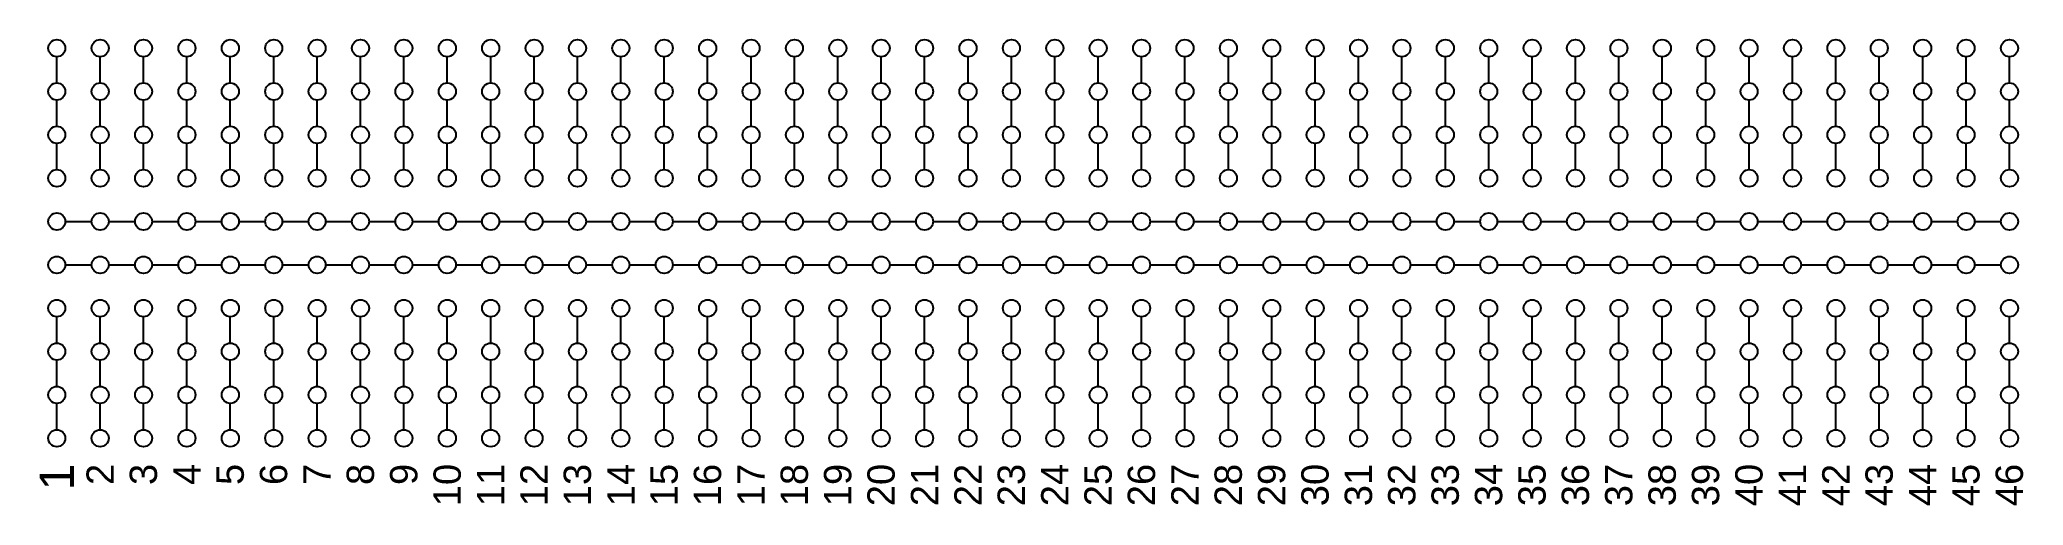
# Model space of a CAD drawing. Header units: millimetres. Extents: x -1 to 115, y -4 to 23.
import ezdxf
from ezdxf.enums import TextEntityAlignment as Align

# ---------------------------------------------------------------- set-up
doc = ezdxf.new("R2010")
doc.units = ezdxf.units.MM
doc.layers.get('0').update_dxf_attribs({"lineweight": 25})
doc.styles.add('textstyle3', font='')
doc.styles.get('textstyle3').set_extended_font_data('Arial')

msp = doc.modelspace()

# ---------------------------------------------------------------- linework, layer by layer
at = {"color": 0}
for p, q in [((0, 20.82), (0, 22.36)), ((2.54, 20.82), (2.54, 22.36)), ((5.08, 20.82), (5.08, 22.36)), ((7.62, 20.82), (7.62, 22.36)), ((10.16, 20.82), (10.16, 22.36)), ((12.7, 20.82), (12.7, 22.36)), ((15.24, 20.82), (15.24, 22.36)), ((17.78, 20.82), (17.78, 22.36)), ((20.32, 20.82), (20.32, 22.36)), ((22.86, 20.82), (22.86, 22.36)), ((25.4, 20.82), (25.4, 22.36)), ((27.94, 20.82), (27.94, 22.36)), ((30.48, 20.82), (30.48, 22.36)), ((33.02, 20.82), (33.02, 22.36)), ((35.56, 20.82), (35.56, 22.36)), ((38.1, 20.82), (38.1, 22.36)), ((40.64, 20.82), (40.64, 22.36)), ((43.18, 20.82), (43.18, 22.36)), ((45.72, 20.82), (45.72, 22.36)), ((48.26, 20.82), (48.26, 22.36)), ((50.8, 20.82), (50.8, 22.36)), ((53.34, 20.82), (53.34, 22.36)), ((55.88, 20.82), (55.88, 22.36)), ((58.42, 20.82), (58.42, 22.36)), ((60.96, 20.82), (60.96, 22.36)), ((63.5, 20.82), (63.5, 22.36)), ((66.04, 20.82), (66.04, 22.36)), ((68.58, 20.82), (68.58, 22.36)), ((71.12, 20.82), (71.12, 22.36)), ((73.66, 20.82), (73.66, 22.36)), ((76.2, 20.82), (76.2, 22.36)), ((78.74, 20.82), (78.74, 22.36)), ((81.28, 20.82), (81.28, 22.36)), ((83.82, 20.82), (83.82, 22.36)), ((86.36, 20.82), (86.36, 22.36)), ((88.9, 20.82), (88.9, 22.36)), ((91.44, 20.82), (91.44, 22.36)), ((93.98, 20.82), (93.98, 22.36)), ((96.52, 20.82), (96.52, 22.36)), ((99.06, 20.82), (99.06, 22.36)), ((101.6, 20.82), (101.6, 22.36)), ((104.14, 20.82), (104.14, 22.36)), ((106.68, 20.82), (106.68, 22.36)), ((109.22, 20.82), (109.22, 22.36)), ((111.76, 20.82), (111.76, 22.36)), ((114.3, 20.82), (114.3, 22.36)), ((0, 18.28), (0, 19.82)), ((2.54, 18.28), (2.54, 19.82)), ((5.08, 18.28), (5.08, 19.82)), ((7.62, 18.28), (7.62, 19.82)), ((10.16, 18.28), (10.16, 19.82)), ((12.7, 18.28), (12.7, 19.82)), ((15.24, 18.28), (15.24, 19.82)), ((17.78, 18.28), (17.78, 19.82)), ((20.32, 18.28), (20.32, 19.82)), ((22.86, 18.28), (22.86, 19.82)), ((25.4, 18.28), (25.4, 19.82)), ((27.94, 18.28), (27.94, 19.82)), ((30.48, 18.28), (30.48, 19.82)), ((33.02, 18.28), (33.02, 19.82)), ((35.56, 18.28), (35.56, 19.82)), ((38.1, 18.28), (38.1, 19.82)), ((40.64, 18.28), (40.64, 19.82)), ((43.18, 18.28), (43.18, 19.82)), ((45.72, 18.28), (45.72, 19.82)), ((48.26, 18.28), (48.26, 19.82)), ((50.8, 18.28), (50.8, 19.82)), ((53.34, 18.28), (53.34, 19.82)), ((55.88, 18.28), (55.88, 19.82)), ((58.42, 18.28), (58.42, 19.82)), ((60.96, 18.28), (60.96, 19.82)), ((63.5, 18.28), (63.5, 19.82)), ((66.04, 18.28), (66.04, 19.82)), ((68.58, 18.28), (68.58, 19.82)), ((71.12, 18.28), (71.12, 19.82)), ((73.66, 18.28), (73.66, 19.82)), ((76.2, 18.28), (76.2, 19.82)), ((78.74, 18.28), (78.74, 19.82)), ((81.28, 18.28), (81.28, 19.82)), ((83.82, 18.28), (83.82, 19.82)), ((86.36, 18.28), (86.36, 19.82)), ((88.9, 18.28), (88.9, 19.82)), ((91.44, 18.28), (91.44, 19.82)), ((93.98, 18.28), (93.98, 19.82)), ((96.52, 18.28), (96.52, 19.82)), ((99.06, 18.28), (99.06, 19.82)), ((101.6, 18.28), (101.6, 19.82)), ((104.14, 18.28), (104.14, 19.82)), ((106.68, 18.28), (106.68, 19.82)), ((109.22, 18.28), (109.22, 19.82)), ((111.76, 18.28), (111.76, 19.82)), ((114.3, 18.28), (114.3, 19.82)), ((0, 15.74), (0, 17.28)), ((2.54, 15.74), (2.54, 17.28)), ((5.08, 15.74), (5.08, 17.28)), ((7.62, 15.74), (7.62, 17.28)), ((10.16, 15.74), (10.16, 17.28)), ((12.7, 15.74), (12.7, 17.28)), ((15.24, 15.74), (15.24, 17.28)), ((17.78, 15.74), (17.78, 17.28)), ((20.32, 15.74), (20.32, 17.28)), ((22.86, 15.74), (22.86, 17.28)), ((25.4, 15.74), (25.4, 17.28)), ((27.94, 15.74), (27.94, 17.28)), ((30.48, 15.74), (30.48, 17.28)), ((33.02, 15.74), (33.02, 17.28)), ((35.56, 15.74), (35.56, 17.28)), ((38.1, 15.74), (38.1, 17.28)), ((40.64, 15.74), (40.64, 17.28)), ((43.18, 15.74), (43.18, 17.28)), ((45.72, 15.74), (45.72, 17.28)), ((48.26, 15.74), (48.26, 17.28)), ((50.8, 15.74), (50.8, 17.28)), ((53.34, 15.74), (53.34, 17.28)), ((55.88, 15.74), (55.88, 17.28)), ((58.42, 15.74), (58.42, 17.28)), ((60.96, 15.74), (60.96, 17.28)), ((63.5, 15.74), (63.5, 17.28)), ((66.04, 15.74), (66.04, 17.28)), ((68.58, 15.74), (68.58, 17.28)), ((71.12, 15.74), (71.12, 17.28)), ((73.66, 15.74), (73.66, 17.28)), ((76.2, 15.74), (76.2, 17.28)), ((78.74, 15.74), (78.74, 17.28)), ((81.28, 15.74), (81.28, 17.28)), ((83.82, 15.74), (83.82, 17.28)), ((86.36, 15.74), (86.36, 17.28)), ((88.9, 15.74), (88.9, 17.28)), ((91.44, 15.74), (91.44, 17.28)), ((93.98, 15.74), (93.98, 17.28)), ((96.52, 15.74), (96.52, 17.28)), ((99.06, 15.74), (99.06, 17.28)), ((101.6, 15.74), (101.6, 17.28)), ((104.14, 15.74), (104.14, 17.28)), ((106.68, 15.74), (106.68, 17.28)), ((109.22, 15.74), (109.22, 17.28)), ((111.76, 15.74), (111.76, 17.28)), ((114.3, 15.74), (114.3, 17.28)), ((0.5, 12.7), (2.04, 12.7)), ((3.04, 12.7), (4.58, 12.7)), ((5.58, 12.7), (7.12, 12.7)), ((8.12, 12.7), (9.66, 12.7)), ((10.66, 12.7), (12.2, 12.7)), ((13.2, 12.7), (14.74, 12.7)), ((15.74, 12.7), (17.28, 12.7)), ((18.28, 12.7), (19.82, 12.7)), ((20.82, 12.7), (22.36, 12.7)), ((23.36, 12.7), (24.9, 12.7)), ((25.9, 12.7), (27.44, 12.7)), ((28.44, 12.7), (29.98, 12.7)), ((30.98, 12.7), (32.52, 12.7)), ((33.52, 12.7), (35.06, 12.7)), ((36.06, 12.7), (37.6, 12.7)), ((38.6, 12.7), (40.14, 12.7)), ((41.14, 12.7), (42.68, 12.7)), ((43.68, 12.7), (45.22, 12.7)), ((46.22, 12.7), (47.76, 12.7)), ((48.76, 12.7), (50.3, 12.7)), ((51.3, 12.7), (52.84, 12.7)), ((53.84, 12.7), (55.38, 12.7)), ((56.38, 12.7), (57.92, 12.7)), ((58.92, 12.7), (60.46, 12.7)), ((61.46, 12.7), (63, 12.7)), ((64, 12.7), (65.54, 12.7)), ((66.54, 12.7), (68.08, 12.7)), ((69.08, 12.7), (70.62, 12.7)), ((71.62, 12.7), (73.16, 12.7)), ((74.16, 12.7), (75.7, 12.7)), ((76.7, 12.7), (78.24, 12.7)), ((79.24, 12.7), (80.78, 12.7)), ((81.78, 12.7), (83.32, 12.7)), ((84.32, 12.7), (85.86, 12.7)), ((86.86, 12.7), (88.4, 12.7)), ((89.4, 12.7), (90.94, 12.7)), ((91.94, 12.7), (93.48, 12.7)), ((94.48, 12.7), (96.02, 12.7)), ((97.02, 12.7), (98.56, 12.7)), ((99.56, 12.7), (101.1, 12.7)), ((102.1, 12.7), (103.64, 12.7)), ((104.64, 12.7), (106.18, 12.7)), ((107.18, 12.7), (108.72, 12.7)), ((109.72, 12.7), (111.26, 12.7)), ((112.26, 12.7), (113.8, 12.7)), ((0.5, 10.16), (2.04, 10.16)), ((3.04, 10.16), (4.58, 10.16)), ((5.58, 10.16), (7.12, 10.16)), ((8.12, 10.16), (9.66, 10.16)), ((10.66, 10.16), (12.2, 10.16)), ((13.2, 10.16), (14.74, 10.16)), ((15.74, 10.16), (17.28, 10.16)), ((18.28, 10.16), (19.82, 10.16)), ((20.82, 10.16), (22.36, 10.16)), ((23.36, 10.16), (24.9, 10.16)), ((25.9, 10.16), (27.44, 10.16)), ((28.44, 10.16), (29.98, 10.16)), ((30.98, 10.16), (32.52, 10.16)), ((33.52, 10.16), (35.06, 10.16)), ((36.06, 10.16), (37.6, 10.16)), ((38.6, 10.16), (40.14, 10.16)), ((41.14, 10.16), (42.68, 10.16)), ((43.68, 10.16), (45.22, 10.16)), ((46.22, 10.16), (47.76, 10.16)), ((48.76, 10.16), (50.3, 10.16)), ((51.3, 10.16), (52.84, 10.16)), ((53.84, 10.16), (55.38, 10.16)), ((56.38, 10.16), (57.92, 10.16)), ((58.92, 10.16), (60.46, 10.16)), ((61.46, 10.16), (63, 10.16)), ((64, 10.16), (65.54, 10.16)), ((66.54, 10.16), (68.08, 10.16)), ((69.08, 10.16), (70.62, 10.16)), ((71.62, 10.16), (73.16, 10.16)), ((74.16, 10.16), (75.7, 10.16)), ((76.7, 10.16), (78.24, 10.16)), ((79.24, 10.16), (80.78, 10.16)), ((81.78, 10.16), (83.32, 10.16)), ((84.32, 10.16), (85.86, 10.16)), ((86.86, 10.16), (88.4, 10.16)), ((89.4, 10.16), (90.94, 10.16)), ((91.94, 10.16), (93.48, 10.16)), ((94.48, 10.16), (96.02, 10.16)), ((97.02, 10.16), (98.56, 10.16)), ((99.56, 10.16), (101.1, 10.16)), ((102.1, 10.16), (103.64, 10.16)), ((104.64, 10.16), (106.18, 10.16)), ((107.18, 10.16), (108.72, 10.16)), ((109.72, 10.16), (111.26, 10.16)), ((112.26, 10.16), (113.8, 10.16)), ((0, 5.58), (0, 7.12)), ((2.54, 5.58), (2.54, 7.12)), ((5.08, 5.58), (5.08, 7.12)), ((7.62, 5.58), (7.62, 7.12)), ((10.16, 5.58), (10.16, 7.12)), ((12.7, 5.58), (12.7, 7.12)), ((15.24, 5.58), (15.24, 7.12)), ((17.78, 5.58), (17.78, 7.12)), ((20.32, 5.58), (20.32, 7.12)), ((22.86, 5.58), (22.86, 7.12)), ((25.4, 5.58), (25.4, 7.12)), ((27.94, 5.58), (27.94, 7.12)), ((30.48, 5.58), (30.48, 7.12)), ((33.02, 5.58), (33.02, 7.12)), ((35.56, 5.58), (35.56, 7.12)), ((38.1, 5.58), (38.1, 7.12)), ((40.64, 5.58), (40.64, 7.12)), ((43.18, 5.58), (43.18, 7.12)), ((45.72, 5.58), (45.72, 7.12)), ((48.26, 5.58), (48.26, 7.12)), ((50.8, 5.58), (50.8, 7.12)), ((53.34, 5.58), (53.34, 7.12)), ((55.88, 5.58), (55.88, 7.12)), ((58.42, 5.58), (58.42, 7.12)), ((60.96, 5.58), (60.96, 7.12)), ((63.5, 5.58), (63.5, 7.12)), ((66.04, 5.58), (66.04, 7.12)), ((68.58, 5.58), (68.58, 7.12)), ((71.12, 5.58), (71.12, 7.12)), ((73.66, 5.58), (73.66, 7.12)), ((76.2, 5.58), (76.2, 7.12)), ((78.74, 5.58), (78.74, 7.12)), ((81.28, 5.58), (81.28, 7.12)), ((83.82, 5.58), (83.82, 7.12)), ((86.36, 5.58), (86.36, 7.12)), ((88.9, 5.58), (88.9, 7.12)), ((91.44, 5.58), (91.44, 7.12)), ((93.98, 5.58), (93.98, 7.12)), ((96.52, 5.58), (96.52, 7.12)), ((99.06, 5.58), (99.06, 7.12)), ((101.6, 5.58), (101.6, 7.12)), ((104.14, 5.58), (104.14, 7.12)), ((106.68, 5.58), (106.68, 7.12)), ((109.22, 5.58), (109.22, 7.12)), ((111.76, 5.58), (111.76, 7.12)), ((114.3, 5.58), (114.3, 7.12)), ((0, 3.04), (0, 4.58)), ((2.54, 3.04), (2.54, 4.58)), ((5.08, 3.04), (5.08, 4.58)), ((7.62, 3.04), (7.62, 4.58)), ((10.16, 3.04), (10.16, 4.58)), ((12.7, 3.04), (12.7, 4.58)), ((15.24, 3.04), (15.24, 4.58)), ((17.78, 3.04), (17.78, 4.58)), ((20.32, 3.04), (20.32, 4.58)), ((22.86, 3.04), (22.86, 4.58)), ((25.4, 3.04), (25.4, 4.58)), ((27.94, 3.04), (27.94, 4.58)), ((30.48, 3.04), (30.48, 4.58)), ((33.02, 3.04), (33.02, 4.58)), ((35.56, 3.04), (35.56, 4.58)), ((38.1, 3.04), (38.1, 4.58)), ((40.64, 3.04), (40.64, 4.58)), ((43.18, 3.04), (43.18, 4.58)), ((45.72, 3.04), (45.72, 4.58)), ((48.26, 3.04), (48.26, 4.58)), ((50.8, 3.04), (50.8, 4.58)), ((53.34, 3.04), (53.34, 4.58)), ((55.88, 3.04), (55.88, 4.58)), ((58.42, 3.04), (58.42, 4.58)), ((60.96, 3.04), (60.96, 4.58)), ((63.5, 3.04), (63.5, 4.58)), ((66.04, 3.04), (66.04, 4.58)), ((68.58, 3.04), (68.58, 4.58)), ((71.12, 3.04), (71.12, 4.58)), ((73.66, 3.04), (73.66, 4.58)), ((76.2, 3.04), (76.2, 4.58)), ((78.74, 3.04), (78.74, 4.58)), ((81.28, 3.04), (81.28, 4.58)), ((83.82, 3.04), (83.82, 4.58)), ((86.36, 3.04), (86.36, 4.58)), ((88.9, 3.04), (88.9, 4.58)), ((91.44, 3.04), (91.44, 4.58)), ((93.98, 3.04), (93.98, 4.58)), ((96.52, 3.04), (96.52, 4.58)), ((99.06, 3.04), (99.06, 4.58)), ((101.6, 3.04), (101.6, 4.58)), ((104.14, 3.04), (104.14, 4.58)), ((106.68, 3.04), (106.68, 4.58)), ((109.22, 3.04), (109.22, 4.58)), ((111.76, 3.04), (111.76, 4.58)), ((114.3, 3.04), (114.3, 4.58)), ((0, 0.5), (0, 2.04)), ((2.54, 0.5), (2.54, 2.04)), ((5.08, 0.5), (5.08, 2.04)), ((7.62, 0.5), (7.62, 2.04)), ((10.16, 0.5), (10.16, 2.04)), ((12.7, 0.5), (12.7, 2.04)), ((15.24, 0.5), (15.24, 2.04)), ((17.78, 0.5), (17.78, 2.04)), ((20.32, 0.5), (20.32, 2.04)), ((22.86, 0.5), (22.86, 2.04)), ((25.4, 0.5), (25.4, 2.04)), ((27.94, 0.5), (27.94, 2.04)), ((30.48, 0.5), (30.48, 2.04)), ((33.02, 0.5), (33.02, 2.04)), ((35.56, 0.5), (35.56, 2.04)), ((38.1, 0.5), (38.1, 2.04)), ((40.64, 0.5), (40.64, 2.04)), ((43.18, 0.5), (43.18, 2.04)), ((45.72, 0.5), (45.72, 2.04)), ((48.26, 0.5), (48.26, 2.04)), ((50.8, 0.5), (50.8, 2.04)), ((53.34, 0.5), (53.34, 2.04)), ((55.88, 0.5), (55.88, 2.04)), ((58.42, 0.5), (58.42, 2.04)), ((60.96, 0.5), (60.96, 2.04)), ((63.5, 0.5), (63.5, 2.04)), ((66.04, 0.5), (66.04, 2.04)), ((68.58, 0.5), (68.58, 2.04)), ((71.12, 0.5), (71.12, 2.04)), ((73.66, 0.5), (73.66, 2.04)), ((76.2, 0.5), (76.2, 2.04)), ((78.74, 0.5), (78.74, 2.04)), ((81.28, 0.5), (81.28, 2.04)), ((83.82, 0.5), (83.82, 2.04)), ((86.36, 0.5), (86.36, 2.04)), ((88.9, 0.5), (88.9, 2.04)), ((91.44, 0.5), (91.44, 2.04)), ((93.98, 0.5), (93.98, 2.04)), ((96.52, 0.5), (96.52, 2.04)), ((99.06, 0.5), (99.06, 2.04)), ((101.6, 0.5), (101.6, 2.04)), ((104.14, 0.5), (104.14, 2.04)), ((106.68, 0.5), (106.68, 2.04)), ((109.22, 0.5), (109.22, 2.04)), ((111.76, 0.5), (111.76, 2.04)), ((114.3, 0.5), (114.3, 2.04))]:
    msp.add_line(p, q, dxfattribs=at)
for centre in [(0, 22.86), (2.54, 22.86), (5.08, 22.86), (7.62, 22.86), (10.16, 22.86), (12.7, 22.86), (15.24, 22.86), (17.78, 22.86), (20.32, 22.86), (22.86, 22.86), (25.4, 22.86), (27.94, 22.86), (30.48, 22.86), (33.02, 22.86), (35.56, 22.86), (38.1, 22.86), (40.64, 22.86), (43.18, 22.86), (45.72, 22.86), (48.26, 22.86), (50.8, 22.86), (53.34, 22.86), (55.88, 22.86), (58.42, 22.86), (60.96, 22.86), (63.5, 22.86), (66.04, 22.86), (68.58, 22.86), (71.12, 22.86), (73.66, 22.86), (76.2, 22.86), (78.74, 22.86), (81.28, 22.86), (83.82, 22.86), (86.36, 22.86), (88.9, 22.86), (91.44, 22.86), (93.98, 22.86), (96.52, 22.86), (99.06, 22.86), (101.6, 22.86), (104.14, 22.86), (106.68, 22.86), (109.22, 22.86), (111.76, 22.86), (114.3, 22.86), (0, 20.32), (2.54, 20.32), (5.08, 20.32), (7.62, 20.32), (10.16, 20.32), (12.7, 20.32), (15.24, 20.32), (17.78, 20.32), (20.32, 20.32), (22.86, 20.32), (25.4, 20.32), (27.94, 20.32), (30.48, 20.32), (33.02, 20.32), (35.56, 20.32), (38.1, 20.32), (40.64, 20.32), (43.18, 20.32), (45.72, 20.32), (48.26, 20.32), (50.8, 20.32), (53.34, 20.32), (55.88, 20.32), (58.42, 20.32), (60.96, 20.32), (63.5, 20.32), (66.04, 20.32), (68.58, 20.32), (71.12, 20.32), (73.66, 20.32), (76.2, 20.32), (78.74, 20.32), (81.28, 20.32), (83.82, 20.32), (86.36, 20.32), (88.9, 20.32), (91.44, 20.32), (93.98, 20.32), (96.52, 20.32), (99.06, 20.32), (101.6, 20.32), (104.14, 20.32), (106.68, 20.32), (109.22, 20.32), (111.76, 20.32), (114.3, 20.32), (0, 17.78), (2.54, 17.78), (5.08, 17.78), (7.62, 17.78), (10.16, 17.78), (12.7, 17.78), (15.24, 17.78), (17.78, 17.78), (20.32, 17.78), (22.86, 17.78), (25.4, 17.78), (27.94, 17.78), (30.48, 17.78), (33.02, 17.78), (35.56, 17.78), (38.1, 17.78), (40.64, 17.78), (43.18, 17.78), (45.72, 17.78), (48.26, 17.78), (50.8, 17.78), (53.34, 17.78), (55.88, 17.78), (58.42, 17.78), (60.96, 17.78), (63.5, 17.78), (66.04, 17.78), (68.58, 17.78), (71.12, 17.78), (73.66, 17.78), (76.2, 17.78), (78.74, 17.78), (81.28, 17.78), (83.82, 17.78), (86.36, 17.78), (88.9, 17.78), (91.44, 17.78), (93.98, 17.78), (96.52, 17.78), (99.06, 17.78), (101.6, 17.78), (104.14, 17.78), (106.68, 17.78), (109.22, 17.78), (111.76, 17.78), (114.3, 17.78), (0, 15.24), (2.54, 15.24), (5.08, 15.24), (7.62, 15.24), (10.16, 15.24), (12.7, 15.24), (15.24, 15.24), (17.78, 15.24), (20.32, 15.24), (22.86, 15.24), (25.4, 15.24), (27.94, 15.24), (30.48, 15.24), (33.02, 15.24), (35.56, 15.24), (38.1, 15.24), (40.64, 15.24), (43.18, 15.24), (45.72, 15.24), (48.26, 15.24), (50.8, 15.24), (53.34, 15.24), (55.88, 15.24), (58.42, 15.24), (60.96, 15.24), (63.5, 15.24), (66.04, 15.24), (68.58, 15.24), (71.12, 15.24), (73.66, 15.24), (76.2, 15.24), (78.74, 15.24), (81.28, 15.24), (83.82, 15.24), (86.36, 15.24), (88.9, 15.24), (91.44, 15.24), (93.98, 15.24), (96.52, 15.24), (99.06, 15.24), (101.6, 15.24), (104.14, 15.24), (106.68, 15.24), (109.22, 15.24), (111.76, 15.24), (114.3, 15.24), (0, 12.7), (2.54, 12.7), (5.08, 12.7), (7.62, 12.7), (10.16, 12.7), (12.7, 12.7), (15.24, 12.7), (17.78, 12.7), (20.32, 12.7), (22.86, 12.7), (25.4, 12.7), (27.94, 12.7), (30.48, 12.7), (33.02, 12.7), (35.56, 12.7), (38.1, 12.7), (40.64, 12.7), (43.18, 12.7), (45.72, 12.7), (48.26, 12.7), (50.8, 12.7), (53.34, 12.7), (55.88, 12.7), (58.42, 12.7), (60.96, 12.7), (63.5, 12.7), (66.04, 12.7), (68.58, 12.7), (71.12, 12.7), (73.66, 12.7), (76.2, 12.7), (78.74, 12.7), (81.28, 12.7), (83.82, 12.7), (86.36, 12.7), (88.9, 12.7), (91.44, 12.7), (93.98, 12.7), (96.52, 12.7), (99.06, 12.7), (101.6, 12.7), (104.14, 12.7), (106.68, 12.7), (109.22, 12.7), (111.76, 12.7), (114.3, 12.7), (0, 10.16), (2.54, 10.16), (5.08, 10.16), (7.62, 10.16), (10.16, 10.16), (12.7, 10.16), (15.24, 10.16), (17.78, 10.16), (20.32, 10.16), (22.86, 10.16), (25.4, 10.16), (27.94, 10.16), (30.48, 10.16), (33.02, 10.16), (35.56, 10.16), (38.1, 10.16), (40.64, 10.16), (43.18, 10.16), (45.72, 10.16), (48.26, 10.16), (50.8, 10.16), (53.34, 10.16), (55.88, 10.16), (58.42, 10.16), (60.96, 10.16), (63.5, 10.16), (66.04, 10.16), (68.58, 10.16), (71.12, 10.16), (73.66, 10.16), (76.2, 10.16), (78.74, 10.16), (81.28, 10.16), (83.82, 10.16), (86.36, 10.16), (88.9, 10.16), (91.44, 10.16), (93.98, 10.16), (96.52, 10.16), (99.06, 10.16), (101.6, 10.16), (104.14, 10.16), (106.68, 10.16), (109.22, 10.16), (111.76, 10.16), (114.3, 10.16), (0, 7.62), (2.54, 7.62), (5.08, 7.62), (7.62, 7.62), (10.16, 7.62), (12.7, 7.62), (15.24, 7.62), (17.78, 7.62), (20.32, 7.62), (22.86, 7.62), (25.4, 7.62), (27.94, 7.62), (30.48, 7.62), (33.02, 7.62), (35.56, 7.62), (38.1, 7.62), (40.64, 7.62), (43.18, 7.62), (45.72, 7.62), (48.26, 7.62), (50.8, 7.62), (53.34, 7.62), (55.88, 7.62), (58.42, 7.62), (60.96, 7.62), (63.5, 7.62), (66.04, 7.62), (68.58, 7.62), (71.12, 7.62), (73.66, 7.62), (76.2, 7.62), (78.74, 7.62), (81.28, 7.62), (83.82, 7.62), (86.36, 7.62), (88.9, 7.62), (91.44, 7.62), (93.98, 7.62), (96.52, 7.62), (99.06, 7.62), (101.6, 7.62), (104.14, 7.62), (106.68, 7.62), (109.22, 7.62), (111.76, 7.62), (114.3, 7.62), (0, 5.08), (2.54, 5.08), (5.08, 5.08), (7.62, 5.08), (10.16, 5.08), (12.7, 5.08), (15.24, 5.08), (17.78, 5.08), (20.32, 5.08), (22.86, 5.08), (25.4, 5.08), (27.94, 5.08), (30.48, 5.08), (33.02, 5.08), (35.56, 5.08), (38.1, 5.08), (40.64, 5.08), (43.18, 5.08), (45.72, 5.08), (48.26, 5.08), (50.8, 5.08), (53.34, 5.08), (55.88, 5.08), (58.42, 5.08), (60.96, 5.08), (63.5, 5.08), (66.04, 5.08), (68.58, 5.08), (71.12, 5.08), (73.66, 5.08), (76.2, 5.08), (78.74, 5.08), (81.28, 5.08), (83.82, 5.08), (86.36, 5.08), (88.9, 5.08), (91.44, 5.08), (93.98, 5.08), (96.52, 5.08), (99.06, 5.08), (101.6, 5.08), (104.14, 5.08), (106.68, 5.08), (109.22, 5.08), (111.76, 5.08), (114.3, 5.08), (0, 2.54), (2.54, 2.54), (5.08, 2.54), (7.62, 2.54), (10.16, 2.54), (12.7, 2.54), (15.24, 2.54), (17.78, 2.54), (20.32, 2.54), (22.86, 2.54), (25.4, 2.54), (27.94, 2.54), (30.48, 2.54), (33.02, 2.54), (35.56, 2.54), (38.1, 2.54), (40.64, 2.54), (43.18, 2.54), (45.72, 2.54), (48.26, 2.54), (50.8, 2.54), (53.34, 2.54), (55.88, 2.54), (58.42, 2.54), (60.96, 2.54), (63.5, 2.54), (66.04, 2.54), (68.58, 2.54), (71.12, 2.54), (73.66, 2.54), (76.2, 2.54), (78.74, 2.54), (81.28, 2.54), (83.82, 2.54), (86.36, 2.54), (88.9, 2.54), (91.44, 2.54), (93.98, 2.54), (96.52, 2.54), (99.06, 2.54), (101.6, 2.54), (104.14, 2.54), (106.68, 2.54), (109.22, 2.54), (111.76, 2.54), (114.3, 2.54), (0, 0), (2.54, 0), (5.08, 0), (7.62, 0), (10.16, 0), (12.7, 0), (15.24, 0), (17.78, 0), (20.32, 0), (22.86, 0), (25.4, 0), (27.94, 0), (30.48, 0), (33.02, 0), (35.56, 0), (38.1, 0), (40.64, 0), (43.18, 0), (45.72, 0), (48.26, 0), (50.8, 0), (53.34, 0), (55.88, 0), (58.42, 0), (60.96, 0), (63.5, 0), (66.04, 0), (68.58, 0), (71.12, 0), (73.66, 0), (76.2, 0), (78.74, 0), (81.28, 0), (83.82, 0), (86.36, 0), (88.9, 0), (91.44, 0), (93.98, 0), (96.52, 0), (99.06, 0), (101.6, 0), (104.14, 0), (106.68, 0), (109.22, 0), (111.76, 0), (114.3, 0)]:
    msp.add_circle(centre, 0.5, dxfattribs=at)

# ---------------------------------------------------------------- texts
at = {"color": 0, "style": 'textstyle3'}
msp.add_text('1', height=2, rotation=90, dxfattribs=at).set_placement((0, -1.5), align=Align.MIDDLE_RIGHT)
at = {"color": 0, "char_height": 1.6, "attachment_point": 6, "rotation": 90, "style": 'textstyle3'}
for s, insert in [('2', (2.54, -1.5)), ('3', (5.08, -1.5)), ('4', (7.62, -1.5)), ('5', (10.16, -1.5)), ('6', (12.7, -1.5)), ('7', (15.24, -1.5)), ('8', (17.78, -1.5)), ('9', (20.32, -1.5)), ('10', (22.86, -1.5)), ('11', (25.4, -1.5)), ('12', (27.94, -1.5)), ('13', (30.48, -1.5)), ('14', (33.02, -1.5)), ('15', (35.56, -1.5)), ('16', (38.1, -1.5)), ('17', (40.64, -1.5)), ('18', (43.18, -1.5)), ('19', (45.72, -1.5)), ('20', (48.26, -1.5)), ('21', (50.8, -1.5)), ('22', (53.34, -1.5)), ('23', (55.88, -1.5)), ('24', (58.42, -1.5)), ('25', (60.96, -1.5)), ('26', (63.5, -1.5)), ('27', (66.04, -1.5)), ('28', (68.58, -1.5)), ('29', (71.12, -1.5)), ('30', (73.66, -1.5)), ('31', (76.2, -1.5)), ('32', (78.74, -1.5)), ('33', (81.28, -1.5)), ('34', (83.82, -1.5)), ('35', (86.36, -1.5)), ('36', (88.9, -1.5)), ('37', (91.44, -1.5)), ('38', (93.98, -1.5)), ('39', (96.52, -1.5)), ('40', (99.06, -1.5)), ('41', (101.6, -1.5)), ('42', (104.14, -1.5)), ('43', (106.68, -1.5)), ('44', (109.22, -1.5)), ('45', (111.76, -1.5)), ('46', (114.3, -1.5))]:
    msp.add_mtext(s, dxfattribs=dict(at, insert=insert))

doc.saveas('drawing.dxf')
